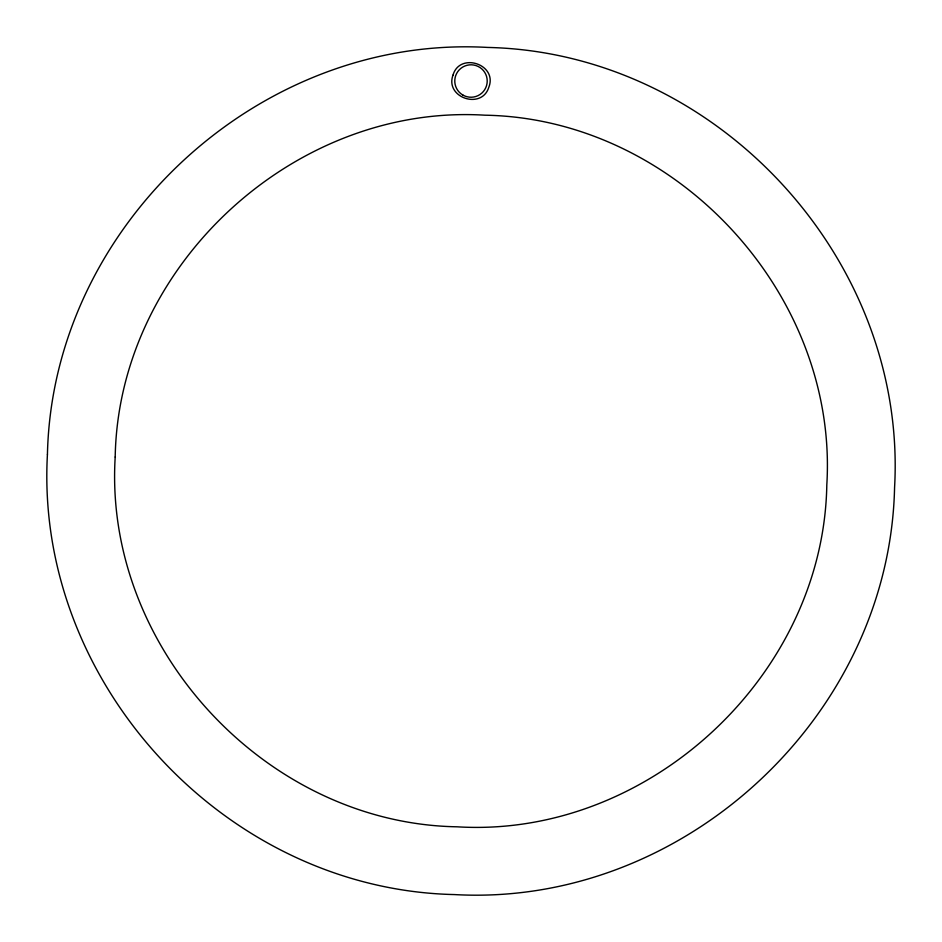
<?xml version="1.0" encoding="UTF-8"?>
<svg xmlns="http://www.w3.org/2000/svg" width="942" height="942" viewBox="0 0 942 942"><rect width="100%" height="100%" fill="white"/><g stroke="black" fill="none" stroke-linecap="round" stroke-linejoin="round"><path stroke-width="1.41" d="M47.43 454.362C34.501 682.832 225.574 889.531 454.362 894.57C682.832 907.499 889.531 716.426 894.57 487.638C907.499 259.168 716.426 52.469 487.638 47.43C259.168 34.501 52.469 225.574 47.43 454.362M115.195 457.023C103.432 647.696 266.009 823.567 457.023 826.805C647.696 838.568 823.567 675.991 826.805 484.977C838.568 294.304 675.991 118.433 484.977 115.195C294.304 103.432 118.433 266.009 115.195 457.023M452.984 75.16C444.706 97.674 481.845 110.096 488.816 87.265C497.894 64.445 459.708 51.669 452.984 75.16M462.887 95.06A16.214 16.214 0 0 0 487.214 81.012A16.214 16.214 0 0 0 462.899 66.964A16.214 16.214 0 0 0 462.887 95.06"/></g></svg>
